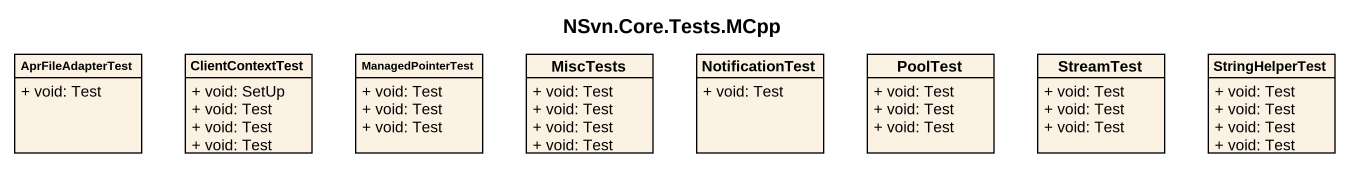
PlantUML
@startuml
title NSvn.Core.Tests.MCpp
hide circle
hide empty members
skinparam classAttributeIconSize 0
class AprFileAdapterTest {
  + void: Test
}
class ClientContextTest {
  + void: SetUp
  + void: Test
  + void: Test
  + void: Test
}
class ManagedPointerTest {
  + void: Test
  + void: Test
  + void: Test
}
class MiscTests {
  + void: Test
  + void: Test
  + void: Test
  + void: Test
}
class NotificationTest {
  + void: Test
}
class PoolTest {
  + void: Test
  + void: Test
  + void: Test
}
class StreamTest {
  + void: Test
  + void: Test
  + void: Test
}
class StringHelperTest {
  + void: Test
  + void: Test
  + void: Test
  + void: Test
}
@enduml
